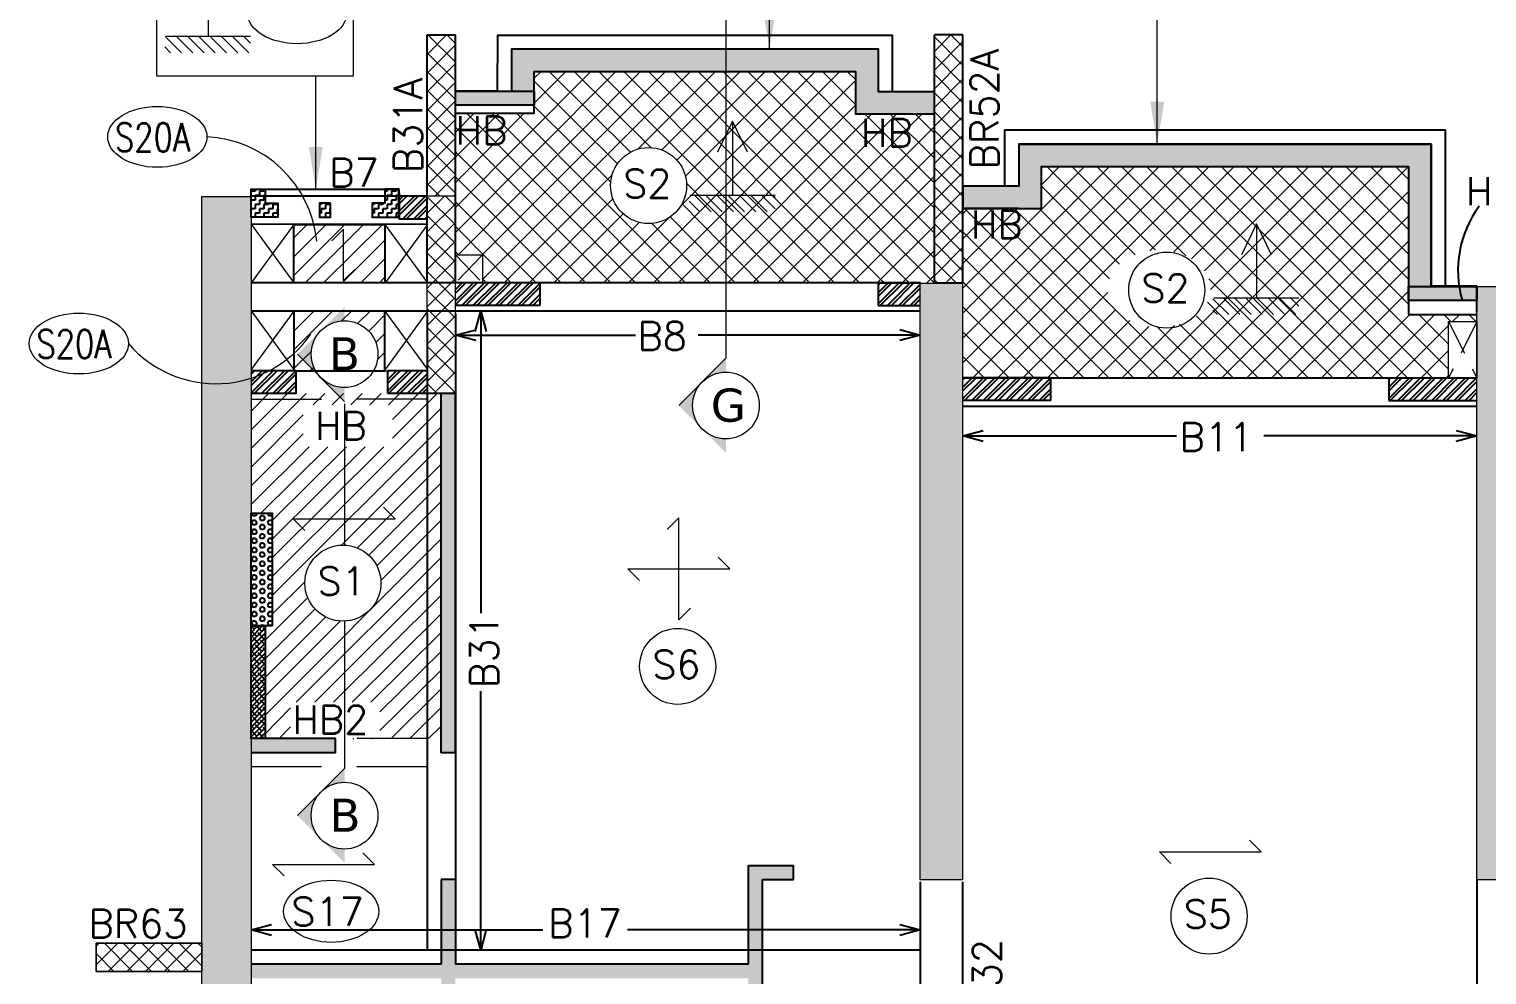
# Model space of a CAD drawing. Header units: millimetres. Extents: x 1181448 to 1317632, y -5734806 to -5633961.
# Drawn here: x 1183607 to 1193953, y -5649577 to -5642866 of the extents above; entities that cross this region are included whole.
import ezdxf

# ---------------------------------------------------------------- set-up
doc = ezdxf.new("R2010")
doc.units = ezdxf.units.MM
doc.header["$LTSCALE"] = 1000
doc.header["$MEASUREMENT"] = 0
for name, pattern in [('1', [0]), ('AUDIT_D_120904163729-0', [0]), ('HIDDEN', [0.375, 0.25, -0.125]), ('T 10_TYPICAL ELEVATION$0$AUDIT_D_120904163729-0', [0])]:
    doc.linetypes.add(name, pattern=pattern)
doc.layers.get('0').update_dxf_attribs({"linetype": 'AUDIT_D_120904163729-0'})
for name, color, linetype in [('100 MM THK. NON-STRUCTURAL WALL', 134, 'Continuous'), ('100 MM THK. NON-STRUCTURAL WALL FOR LEDGE WALL BELOW WASHBASIN COUNTER', 47, 'Continuous'), ('150 MM THK. BLOCK WORK.', 223, 'Continuous'), ('A_dim', 1, 'Continuous'), ('S-BEAM', 20, 'Continuous'), ('S-BEAM NO', 7, 'Continuous'), ('SCPL-BEAMS NO.', 7, 'Continuous'), ('secLINE', 7, 'Continuous'), ('T 10_TYPICAL ELEVATION$0$A-WALL-FEATURES', 6, 'T 10_TYPICAL ELEVATION$0$AUDIT_D_120904163729-0')]:
    doc.layers.add(name, color=color, linetype=linetype)
for name, color, linetype, lineweight in [('160 THK. STRUCT WALL', 7, 'Continuous', 15), ('200 THK. NON-STRUCT WALL -1', 6, 'Continuous', 15), ('S-C-SHADE', 40, 'Continuous', 9), ('S-CUTOUT', 8, 'Continuous', 15), ('S-HATCH', 8, 'Continuous', 9), ('SCPL BEAM', 20, 'Continuous', 13), ('SCPL_DIM', 9, 'Continuous', 5), ('SCPL_SLAB MARK', 72, 'Continuous', 20)]:
    doc.layers.add(name, color=color, linetype=linetype, lineweight=lineweight)
for name, color, linetype, true_color in [('160MM THK.NON-STRUCTURAL WALLS', 7, 'Continuous', 0xea7b62), ('WALL - 0.16 thk STRUCTURAL', 7, '1', 0x24ffc8), ('WALL - 0.20 thk STRUCTURAL', 7, 'Continuous', 0xa60727)]:
    doc.layers.add(name, color=color, linetype=linetype, true_color=true_color)
doc.styles.add('ROMANS', font='romans.shx', dxfattribs={"width": 0.85})
doc.styles.add('SCPL', font='romans.shx')
doc.styles.add('VIN1', font='verdana.ttf', dxfattribs={"height": 0.3})
doc.dimstyles.new('SCPL', dxfattribs={"dimscale": 0, "dimtxt": 300, "dimasz": 300, "dimexe": 100, "dimexo": 200, "dimgap": 150, "dimtad": 0, "dimdec": 0, "dimzin": 1, "dimdsep": 46, "dimtxsty": 'SCPL', "dimcen": 150, "dimclrd": 1, "dimclre": 2, "dimclrt": 5, "dimadec": 3, "dimazin": 0, "dimtfac": 1, "dimtdec": 0, "dimtofl": 0, "dimtmove": 2, "dimatfit": 3, "dimfxl": 0, "dimtolj": 1, "dimtzin": 0, "dimlwd": 15, "dimlwe": 13, "dimarcsym": 0})
doc.dimstyles.new('SCPL-DIM-150', dxfattribs={"dimscale": 100, "dimtxt": 2.25, "dimasz": 1.45, "dimexe": 1, "dimexo": 1, "dimgap": 1, "dimtad": 1, "dimdec": 0, "dimzin": 0, "dimdsep": 46, "dimtxsty": 'ROMANS', "dimblk": 'OPEN30', "dimcen": 0.09, "dimclrd": 256, "dimclre": 256, "dimclrt": 7, "dimadec": 0, "dimazin": 0, "dimtfac": 1, "dimtdec": 0, "dimtofl": 0, "dimtmove": 0, "dimatfit": 3, "dimldrblk": 'OPEN30', "dimfxl": 1, "dimtolj": 1, "dimtzin": 0, "dimarcsym": 0})
pattern_1 = [(45, (-1211317.99, 5714470.17), (-39.77475644, 39.77475644), []), (45, (-1211291.473, 5714470.17), (-39.77475644, 39.77475644), [])]
pattern_2 = [(45, (206682313.31, 159334334.52), (-66.291260736, 66.291260736), [])]

# ---------------------------------------------------------------- blocks, each defined once
blk = doc.blocks.new('A$C5F94338C')
at = {"layer": 'WALL - 0.16 thk STRUCTURAL'}
h = blk.add_hatch(color=256, dxfattribs=at)
h.dxf.hatch_style = 1
h.paths.add_polyline_path([(5100, 17095), (5400, 17095), (5400, 12860), (5100, 12860)])
at = {"layer": 'WALL - 0.16 thk STRUCTURAL', "true_color": 0x1f57ff}
h = blk.add_hatch(color=160, dxfattribs=at)
h.dxf.hatch_style = 1
h.paths.add_polyline_path([(9050, 17070), (9300, 17070), (9300, 12860), (9050, 12860)])
at = {"layer": 'WALL - 0.20 thk STRUCTURAL'}
h = blk.add_hatch(color=256, dxfattribs=at)
h.dxf.hatch_style = 1
h.paths.add_polyline_path([(0, 17710), (350, 17710), (350, 8210), (0, 8210)])
at = {"layer": '160 THK. STRUCT WALL'}
for points in [[(0, 17710), (350, 17710), (350, 8210), (0, 8210)], [(5100, 17095), (5400, 17095), (5400, 12860), (5100, 12860)], [(9050, 17070), (9300, 17070), (9300, 12860), (9050, 12860)]]:
    blk.add_lwpolyline(points, close=True, dxfattribs=at)
blk = doc.blocks.new('A$C42226032')
at = {"layer": 'SCPL_SLAB MARK'}
h = blk.add_hatch(dxfattribs=at)
h.set_pattern_fill('ANSI31', color=256, scale=0.2, angle=90)
h.set_pattern_definition([(135, (-48.789575, -510.390865), (-0.0176776695, -0.0176776695), [])])
h.paths.add_polyline_path([(-0.1372, -0.2348), (-0.1372, -0.2863), (0.1337, -0.2863), (0.1337, -0.2348)])
for p, q in [((0, 0), (0, -0.2348)), ((0, 0), (-0.0473, -0.0981)), ((0.0473, -0.0981), (0, 0)), ((0.1337, -0.2348), (-0.1337, -0.2348))]:
    blk.add_line(p, q, dxfattribs=at)
blk = doc.blocks.new('HS')
at = {"linetype": 'Continuous'}
for p, q in [((-9.28, 0), (9.28, 0)), ((-9.28, 0), (-7.16, -2.12)), ((9.28, 0), (7.16, 2.12))]:
    blk.add_line(p, q, dxfattribs=at)
blk = doc.blocks.new('One WAy')
at = {"xscale": -38.94666666665216, "yscale": 38.94666666665216, "zscale": 38.94666666665216, "rotation": 270}
blk.add_blockref('HS', (0, 0), dxfattribs=at)
blk = doc.blocks.new('_Open30')
at = {"color": 0, "linetype": 'ByBlock', "lineweight": -2}
for p, q in [((-1, 0.268), (0, 0)), ((0, 0), (-1, -0.268)), ((0, 0), (-1, 0))]:
    blk.add_line(p, q, dxfattribs=at)
blk = doc.blocks.new('A$C9d47b38f')
at = {"layer": '100 MM THK. NON-STRUCTURAL WALL', "linetype": 'ByBlock'}
h = blk.add_hatch(dxfattribs=at)
h.set_pattern_fill('ZIGZAG', color=5, scale=250)
h.set_pattern_definition([(9e-15, (-1211317.337, 5713184.575), (31.25, 31.25), [31.25, -31.25]), (90, (-1211286.087, 5713184.575), (-31.25, 31.25), [31.25, -31.25])])
h.paths.add_polyline_path([(-26134.6, -1564.9), (-24784.6, -1564.9), (-24784.6, -965), (-24684.6, -965), (-24684.6, -1564.9), (-22604.6, -1564.9), (-22604.6, -865), (-22284.9, -865), (-22284.9, -965), (-22504.6, -965), (-22504.6, -2264.9), (-22284.9, -2264.9), (-22284.9, -2364.9), (-22604.6, -2364.9), (-22604.6, -1664.9), (-24684.6, -1664.9), (-24684.6, -2479.9), (-24784.6, -2479.9), (-24784.6, -1664.9), (-26134.6, -1664.9)])
h.paths.add_polyline_path([(-26134.6, -64.9), (-25534.6, -64.9), (-25534.6, 35.1), (-26134.6, 35.1)])
h.paths.add_polyline_path([(-24784.6, 2485.1), (-24684.6, 2485.1), (-24684.6, -64.9), (-24784.6, -64.9)])
h.paths.add_polyline_path([(-24784.6, -4214.9), (-24684.6, -4214.9), (-24684.6, -3229.9), (-24784.6, -3229.9)])
h.paths.add_polyline_path([(-16415.2, -2190.5), (-17235.1, -2190.5), (-17235.1, -2290.5), (-16415.2, -2290.5)])
h.paths.add_polyline_path([(-15535.2, -2190.5), (-14635.1, -2190.5), (-14635.1, -2290.5), (-15535.2, -2290.5)])
h.paths.add_polyline_path([(-17184.8, -965.3), (-14785, -965.3), (-14785, -865.3), (-17184.8, -865.3)])
h.paths.add_polyline_path([(-13885, 1384.4), (-13785, 1384.4), (-13785, -965.3), (-13885, -965.3)])
h.paths.add_polyline_path([(-13035, -965.3), (-12358.6, -965.3), (-12358.6, -865.3), (-13035, -865.3)])
h.paths.add_polyline_path([(-14445.4, -7024), (-15235.1, -7025.1), (-15235, -6925.1), (-15235.1, -6925.1), (-15135.1, -6925.1), (-14445.4, -6924)])
h.paths.add_polyline_path([(-17920.1, 3244.7), (-17435.1, 3245), (-17435.1, 3144.5), (-17920, 3144.5)])
h.paths.add_polyline_path([(-24684.6, 4629.9), (-24125, 4629.8), (-24125, 4529.9), (-24684.6, 4529.9)])
h.paths.add_polyline_path([(-17135.1, -2539.4), (-17235.1, -2539.4), (-17235.1, -2289.4), (-17135.1, -2289.4)])
h = blk.add_hatch(dxfattribs=at)
h.set_pattern_fill('ZIGZAG', color=5, scale=250, angle=180)
h.set_pattern_definition([(180, (1107742.236, -5718984.65), (-31.25, -31.25), [31.25, -31.25]), (270, (1107710.986, -5718984.65), (31.25, -31.25), [31.25, -31.25])])
h.paths.add_polyline_path([(-25570, 3835.9), (-25650.2, 3835.9), (-25650.2, 3735.9), (-25570, 3735.9)])
edge = h.paths.add_edge_path()
edge.add_line((-26134.9, 3885.9), (-26134.9, 3935.9))
edge.add_line((-26134.9, 3935.9), (-26034.9, 3935.9))
edge.add_line((-26034.9, 3935.9), (-26034.9, 3885.9))
edge.add_line((-26034.9, 3885.9), (-26034.9, 3835.9))
edge.add_line((-26034.9, 3835.9), (-25945.1, 3835.9))
edge.add_line((-25945.1, 3835.9), (-25945.1, 3735.9))
edge.add_line((-25945.1, 3735.9), (-26134.9, 3735.9))
edge.add_line((-26134.9, 3735.9), (-26134.9, 3885.9))
edge.add_line((-25085.1, 3885.9), (-25085.1, 3935.9))
edge.add_line((-25085.1, 3935.9), (-25185.1, 3935.9))
edge.add_line((-25185.1, 3935.9), (-25185.1, 3885.9))
edge.add_line((-25185.1, 3885.9), (-25185.1, 3835.9))
edge.add_line((-25185.1, 3835.9), (-25275.1, 3835.9))
edge.add_line((-25275.1, 3835.9), (-25275.1, 3735.9))
edge.add_line((-25275.1, 3735.9), (-25085.1, 3735.9))
edge.add_line((-25085.1, 3735.9), (-25085.1, 3885.9))
at = {"layer": '100 MM THK. NON-STRUCTURAL WALL FOR LEDGE WALL BELOW WASHBASIN COUNTER'}
h = blk.add_hatch(dxfattribs=at)
h.set_pattern_fill('ANSI38', color=5, scale=200)
h.set_pattern_definition([(45, (-27235.268, -16184.57), (-17.67767, 17.67767), []), (135, (-27235.268, -16184.57), (-53.03301, 17.67767), [62.5, -37.5])])
h.paths.add_polyline_path([(-26034.6, 836.1), (-26134.6, 836.1), (-26134.6, 36.1), (-26034.6, 36.1)])
at = {"layer": '150 MM THK. BLOCK WORK.'}
h = blk.add_hatch(dxfattribs=at)
h.set_pattern_fill('HEX', color=5, scale=150, angle=180)
h.set_pattern_definition([(180, (-1211317.337, 5713184.575), (-4e-15, -32.47595264), [18.75, -37.5]), (300, (-1211317.337, 5713184.575), (28.125, 16.23797632), [18.75, -37.5]), (240, (-1211336.087, 5713184.575), (28.125, -16.23797632), [18.75, -37.5])])
h.paths.add_polyline_path([(-25984.6, 836.1), (-26134.6, 836.1), (-26134.6, 1636.1), (-25984.6, 1636.1)])
at = {"layer": '160MM THK.NON-STRUCTURAL WALLS', "linetype": 'ByBlock'}
h = blk.add_hatch(dxfattribs=at)
h.set_pattern_fill('ANSI32', color=5, scale=150)
h.set_pattern_definition(pattern_1)
h.paths.add_polyline_path([(-25084.6, 3724.7), (-24884.5, 3724.7), (-24884.5, 3884.7), (-25084.6, 3884.7)])
h = blk.add_hatch(dxfattribs=at)
h.set_pattern_fill('ANSI32', color=5, scale=150)
h.set_pattern_definition(pattern_1)
h.paths.add_polyline_path([(-24684.6, 3109.7), (-24084.6, 3109.7), (-24084.6, 3269.7), (-24684.6, 3269.7)])
h = blk.add_hatch(dxfattribs=at)
h.set_pattern_fill('ANSI32', color=5, scale=150)
h.set_pattern_definition(pattern_1)
h.paths.add_polyline_path([(-21684.6, 3109.6), (-21384.6, 3109.8), (-21384.6, 3269.9), (-21684.6, 3269.7)])
h = blk.add_hatch(dxfattribs=at)
h.set_pattern_fill('ANSI32', color=5, scale=150)
h.set_pattern_definition(pattern_1)
h.paths.add_polyline_path([(-26134.6, 2484.9), (-25814.6, 2484.9), (-25814.6, 2644.9), (-26134.6, 2644.9)])
h = blk.add_hatch(dxfattribs=at)
h.set_pattern_fill('ANSI32', color=5, scale=150)
h.set_pattern_definition(pattern_1)
h.paths.add_polyline_path([(-25164.6, 2484.9), (-24884.5, 2484.9), (-24884.5, 2644.9), (-25164.6, 2644.9)])
h = blk.add_hatch(dxfattribs=at)
h.set_pattern_fill('ANSI32', color=5, scale=150)
h.set_pattern_definition(pattern_1)
h.paths.add_polyline_path([(-21084.6, 2594.8), (-20459.9, 2594.8), (-20459.9, 2434.8), (-21084.6, 2434.8)])
h = blk.add_hatch(dxfattribs=at)
h.set_pattern_fill('ANSI32', color=5, scale=150)
h.set_pattern_definition(pattern_1)
h.paths.add_polyline_path([(-18059.9, 2594.8), (-17434.8, 2594.6), (-17434.8, 2434.7), (-18059.9, 2434.8)])
at = {"layer": '200 THK. NON-STRUCT WALL -1', "linetype": 'ByBlock'}
h = blk.add_hatch(dxfattribs=at)
h.set_pattern_fill('ANSI37', color=5, scale=750)
h.set_pattern_definition([(45, (-1211317.44, 5713184.36), (-66.2912607, 66.2912607), []), (135, (-1211317.44, 5713184.36), (-66.2912607, -66.2912607), [])])
h.paths.add_polyline_path([(-24685.1, 3885.9), (-24885.1, 3885.9), (-24885.1, 5030.4), (-24685.1, 5030.4)])
h.paths.add_polyline_path([(-21285.1, 5030.6), (-21084.7, 5030.6), (-21084.7, 3270.9), (-21285.1, 3270.9)])
h.paths.add_polyline_path([(-8525.1, 12778.8), (-8725.1, 12778.8), (-8725.1, 12094.3), (-8525.1, 12094.3)])
h.paths.add_polyline_path([(-1365.2, 12778.8), (-1565.2, 12778.8), (-1565.2, 12092.5), (-1365.2, 12092.5)])
h.paths.add_polyline_path([(11194.7, 5030.6), (10994.4, 5030.6), (10994.4, 3270.9), (11194.7, 3270.9)])
h.paths.add_polyline_path([(14594.8, 3885.9), (14794.8, 3885.9), (14794.7, 5030.4), (14594.7, 5030.4)])
h.paths.add_polyline_path([(-1465.1, -16184.6), (-1265.1, -16184.6), (-1265.1, -15499.7), (-1465.1, -15499.7)])
h.paths.add_polyline_path([(-8625.3, -16184.6), (-8825.3, -16184.6), (-8825.3, -15499.7), (-8625.3, -15499.7)])
h = blk.add_hatch(dxfattribs=at)
h.set_pattern_fill('ANSI37', color=5, scale=750)
h.set_pattern_definition([(45, (-27235.27, -16184.57), (-66.29126, 66.29126), []), (135, (-27235.27, -16184.57), (-66.29126, -66.29126), [])])
h.paths.add_polyline_path([(-24884.5, 3885.9), (-24684.6, 3885.9), (-24684.6, 2486.1), (-24884.5, 2486.1)])
h = blk.add_hatch(dxfattribs=at)
h.set_pattern_fill('ANSI37', color=5, scale=750, angle=90)
h.set_pattern_definition([(135, (-5712290.24, -1149614.77), (-66.2912607, -66.2912607), []), (225, (-5712290.24, -1149614.77), (66.2912607, -66.2912607), [])])
h.paths.add_polyline_path([(-27235.3, -1615.3), (-27235.3, -1415.3), (-26485.3, -1415.3), (-26485.3, -1615.3)])
at = {"layer": 'S-C-SHADE'}
h = blk.add_hatch(color=5, dxfattribs=at)
h.dxf.hatch_style = 1
h.paths.add_polyline_path([(-21685, 4931.9), (-24285, 4931.9), (-24285, 4631.6), (-24285, 4631.6), (-24261.7, 4630.9), (-24285, 4630.9), (-24125, 4630.9), (-24125, 4771.9), (-21845, 4771.9), (-21845, 4470.5), (-21284.7, 4470.4), (-21284.8, 4629.2), (-21685.1, 4629.2)])
h = blk.add_hatch(color=5, dxfattribs=at)
h.dxf.hatch_style = 1
h.paths.add_polyline_path([(-17760.1, 4255.8), (-20684.9, 4255.9), (-20684.7, 3957.7), (-21084.2, 3957.7), (-21084.2, 3797.7), (-20524.8, 3797.7), (-20524.8, 4095.9), (-17920.1, 4095.9), (-17920, 3246.1), (-17760, 3246.1)])
at = {"layer": 'S-HATCH'}
h = blk.add_hatch(dxfattribs=at)
h.set_pattern_fill('ANSI37', color=5, scale=1000)
h.set_pattern_definition([(45, (206682313.3, 159334334.52), (-88.38834765, 88.38834765), []), (135, (206682313.3, 159334334.52), (-88.38834765, -88.38834765), [])])
h.paths.add_polyline_path([(-21845, 4771.9), (-24125, 4771.9), (-24125, 4471.6), (-24684.7, 4471.6), (-24684.7, 3470.9), (-24492.6, 3470.9), (-24492.6, 3271.3), (-21284.6, 3271.3), (-21284.6, 4470.4), (-21845, 4470.5)])
h.paths.add_polyline_path([(-23043.5, 3961.2, -1), (-23583.3, 3961.2, -1)], flags=16)
h.paths.add_polyline_path([(-23515.8, 3824.7), (-23092, 3824.7), (-23092, 4124.7), (-23515.8, 4124.7)], flags=8)
h.paths.add_polyline_path([(-24696.5, 4203.2), (-24253.7, 4203.2), (-24253.7, 4503.2), (-24696.5, 4503.2)], flags=9)
h = blk.add_hatch(dxfattribs=at)
h.set_pattern_fill('ANSI37', color=5, scale=1000)
h.set_pattern_definition([(45, (-210079.6, -1060774), (-88.388348, 88.388348), []), (135, (-210079.6, -1060774), (-88.388348, -88.388348), [])])
h.paths.add_polyline_path([(-20000.7, 3371.7), (-19995.7, 3377.8), (-19986.4, 3388.1), (-19976.5, 3398), (-19965.9, 3407.5), (-19954.9, 3416.7), (-19943.3, 3425.5), (-19931.1, 3433.9), (-19918.5, 3441.9), (-19905.4, 3449.4), (-19891.9, 3456.5), (-19877.9, 3463.2), (-19863.6, 3469.3), (-19848.9, 3475), (-19846.7, 3475.7), (-20000.7, 3475.7)], flags=0)
h.paths.add_polyline_path([(-19374.2, 3367.3), (-19367.9, 3358.9), (-19367.9, 3475.7), (-19531.9, 3475.7), (-19529.7, 3475), (-19515, 3469.3), (-19500.6, 3463.2), (-19486.7, 3456.5), (-19473.1, 3449.4), (-19460, 3441.9), (-19447.4, 3433.9), (-19435.3, 3425.5), (-19423.7, 3416.7), (-19412.6, 3407.5), (-19402.1, 3398), (-19392.2, 3388.1), (-19382.9, 3377.8)], flags=0)
h.paths.add_polyline_path([(-19893.7, 3001.6), (-19898.7, 3004.1), (-19912, 3011.4), (-19924.9, 3019.2), (-19937.3, 3027.4), (-19949.1, 3036), (-19960.5, 3045), (-19971.3, 3054.3), (-19981.5, 3064.1), (-19991.1, 3074.1), (-20000.1, 3084.5), (-20000.7, 3085.3), (-20000.7, 3001.6)], flags=0)
h.paths.add_polyline_path([(-19479.9, 3004.1), (-19484.9, 3001.6), (-19367.9, 3001.6), (-19367.9, 3098.2), (-19370.1, 3095.2), (-19378.4, 3084.5), (-19387.4, 3074.1), (-19397.1, 3064.1), (-19407.3, 3054.3), (-19418.1, 3045), (-19429.4, 3036), (-19441.3, 3027.4), (-19453.7, 3019.2), (-19466.5, 3011.4)], flags=0)
h.paths.add_polyline_path([(-19723.1, 2955.9), (-19726.5, 2956.1), (-19725.1, 2956)], flags=0)
h.paths.add_polyline_path([(-19654.3, 3501.2), (-19651.9, 3501), (-19653.5, 3501.2)], flags=0)
h.paths.add_polyline_path([(-19619.5, 3497.4), (-19616, 3496.9), (-19618, 3497.2)], flags=0)
h.paths.add_polyline_path([(-19726.6, 3501), (-19724.3, 3501.2), (-19725.1, 3501.2)], flags=0)
h.paths.add_polyline_path([(-19585.1, 3491), (-19581.4, 3490.2), (-19583.2, 3490.7)], flags=0)
h.paths.add_polyline_path([(-19762.5, 3496.9), (-19759.1, 3497.4), (-19760.6, 3497.2)], flags=0)
h.paths.add_polyline_path([(-19551.3, 3482.1), (-19548.2, 3481.2), (-19549.4, 3481.6)], flags=0)
h.paths.add_polyline_path([(-19797.1, 3490.2), (-19793.5, 3491), (-19795.4, 3490.7)], flags=0)
h.paths.add_polyline_path([(-19518.2, 3470.6), (-19516.4, 3469.9), (-19517, 3470.1)], flags=0)
h.paths.add_polyline_path([(-19830.4, 3481.2), (-19827.3, 3482.1), (-19829.1, 3481.6)], flags=0)
h.paths.add_polyline_path([(-19486.4, 3456.4), (-19485.9, 3456.1), (-19486.2, 3456.3)], flags=0)
h.paths.add_polyline_path([(-19862.1, 3469.9), (-19860.3, 3470.6), (-19861.5, 3470.1)], flags=0)
h.paths.add_polyline_path([(-19458.2, 3440.7), (-19456.2, 3439.5), (-19457.4, 3440.3)], flags=0)
h.paths.add_polyline_path([(-19892.6, 3456.1), (-19892.2, 3456.4), (-19892.3, 3456.3)], flags=0)
h.paths.add_polyline_path([(-19432.1, 3423.1), (-19429.5, 3421.1), (-19430.9, 3422.3)], flags=0)
h.paths.add_polyline_path([(-19922.4, 3439.5), (-19920.3, 3440.7), (-19921.1, 3440.3)], flags=0)
h.paths.add_polyline_path([(-19408.1, 3403.4), (-19405.7, 3401.2), (-19406.8, 3402.3)], flags=0)
h.paths.add_polyline_path([(-19949, 3421.1), (-19946.5, 3423.1), (-19947.7, 3422.3)], flags=0)
h.paths.add_polyline_path([(-19386.6, 3381.9), (-19384.8, 3379.9), (-19385.4, 3380.7)], flags=0)
h.paths.add_polyline_path([(-19972.8, 3401.2), (-19970.4, 3403.4), (-19971.8, 3402.3)], flags=0)
h.paths.add_polyline_path([(-19367.6, 3358.4), (-19366.7, 3357.3), (-19367, 3357.7)], flags=0)
h.paths.add_polyline_path([(-19993.8, 3379.9), (-19992, 3381.9), (-19993.1, 3380.7)], flags=0)
h.paths.add_polyline_path([(-19351.8, 3333.6), (-19351.4, 3332.9), (-19351.6, 3333.4)], flags=0)
h.paths.add_polyline_path([(-20011.8, 3357.3), (-20011, 3358.4), (-20011.6, 3357.7)], flags=0)
h.paths.add_polyline_path([(-19339.9, 3308.9), (-19339.1, 3306.8), (-19339.6, 3308.1)], flags=0)
h.paths.add_polyline_path([(-20027.1, 3332.9), (-20026.8, 3333.6), (-20026.9, 3333.4)], flags=0)
h.paths.add_polyline_path([(-19331.3, 3283.2), (-19330.6, 3280.5), (-19330.9, 3282)], flags=0)
h.paths.add_polyline_path([(-20039.4, 3306.8), (-20038.6, 3308.9), (-20039, 3308.1)], flags=0)
h.paths.add_polyline_path([(-19325.9, 3256.9), (-19325.5, 3254.1), (-19325.6, 3255.4)], flags=0)
h.paths.add_polyline_path([(-20048, 3280.5), (-20047.3, 3283.2), (-20047.7, 3282)], flags=0)
h.paths.add_polyline_path([(-19323.9, 3230), (-19323.9, 3227.7), (-19323.8, 3228.6)], flags=16)
h.paths.add_polyline_path([(-20053, 3254.1), (-20052.7, 3256.9), (-20053, 3255.4)], flags=0)
h.paths.add_polyline_path([(-19325.5, 3202.4), (-19325.6, 3201.4), (-19325.6, 3201.7)], flags=0)
h.paths.add_polyline_path([(-20054.7, 3227.7), (-20054.6, 3230), (-20054.7, 3228.6)], flags=16)
h.paths.add_polyline_path([(-19330.8, 3175.5), (-19331.1, 3174.4), (-19330.9, 3175.1)], flags=0)
h.paths.add_polyline_path([(-20052.9, 3201.4), (-20053, 3202.4), (-20053, 3201.7)], flags=0)
h.paths.add_polyline_path([(-19339.3, 3149.9), (-19340.2, 3147.7), (-19339.6, 3149.1)], flags=0)
h.paths.add_polyline_path([(-20047.4, 3174.4), (-20047.8, 3175.5), (-20047.7, 3175.1)], flags=0)
h.paths.add_polyline_path([(-19351.1, 3125), (-19352.5, 3122.4), (-19351.6, 3123.7)], flags=0)
h.paths.add_polyline_path([(-20038.3, 3147.7), (-20039.3, 3149.9), (-20039, 3149.1)], flags=0)
h.paths.add_polyline_path([(-19366.1, 3100.8), (-19367.8, 3098.4), (-19367, 3099.4)], flags=0)
h.paths.add_polyline_path([(-20026, 3122.4), (-20027.5, 3125), (-20026.9, 3123.7)], flags=0)
h.paths.add_polyline_path([(-19384.5, 3077.5), (-19386, 3075.8), (-19385.4, 3076.4)], flags=0)
h.paths.add_polyline_path([(-20010.7, 3098.4), (-20012.4, 3100.8), (-20011.6, 3099.4)], flags=0)
h.paths.add_polyline_path([(-19406.4, 3055.1), (-19406.9, 3054.7), (-19406.8, 3054.8)], flags=0)
h.paths.add_polyline_path([(-19992.5, 3075.8), (-19994, 3077.5), (-19993.1, 3076.4)], flags=0)
h.paths.add_polyline_path([(-19430.4, 3035.2), (-19431.8, 3034.2), (-19430.9, 3034.9)], flags=0)
h.paths.add_polyline_path([(-19971.6, 3054.7), (-19972.1, 3055.1), (-19971.8, 3054.8)], flags=0)
h.paths.add_polyline_path([(-19456.4, 3017.5), (-19459, 3016), (-19457.4, 3016.8)], flags=0)
h.paths.add_polyline_path([(-19946.7, 3034.2), (-19948.1, 3035.2), (-19947.7, 3034.9)], flags=0)
h.paths.add_polyline_path([(-19484.8, 3001.6), (-19487.9, 3000.1), (-19486.2, 3000.8)], flags=0)
h.paths.add_polyline_path([(-19919.5, 3016), (-19922.1, 3017.5), (-19921.1, 3016.8)], flags=0)
h.paths.add_polyline_path([(-19515.3, 2987.8), (-19518.4, 2986.5), (-19517, 2987)], flags=0)
h.paths.add_polyline_path([(-19890.6, 3000.1), (-19893.8, 3001.6), (-19892.3, 3000.8)], flags=0)
h.paths.add_polyline_path([(-19548, 2976), (-19550.3, 2975.3), (-19549.4, 2975.5)], flags=0)
h.paths.add_polyline_path([(-19860.1, 2986.5), (-19863.3, 2987.8), (-19861.5, 2987)], flags=0)
h.paths.add_polyline_path([(-19583, 2966.5), (-19583.3, 2966.4), (-19583.2, 2966.4)], flags=0)
h.paths.add_polyline_path([(-19828.3, 2975.3), (-19830.6, 2976), (-19829.1, 2975.5)], flags=0)
h.paths.add_polyline_path([(-19617.2, 2960.1), (-19619.4, 2959.8), (-19618, 2959.9)], flags=0)
h.paths.add_polyline_path([(-19795.3, 2966.4), (-19795.6, 2966.5), (-19795.4, 2966.4)], flags=0)
h.paths.add_polyline_path([(-19652, 2956.1), (-19655.4, 2955.9), (-19653.5, 2956)], flags=0)
h.paths.add_polyline_path([(-19759.1, 2959.8), (-19761.3, 2960.1), (-19760.6, 2959.9)], flags=0)
h.paths.add_polyline_path([(-19687.4, 2954.7), (-19691.2, 2954.7), (-19689.3, 2954.7)], flags=16)
h.paths.add_polyline_path([(-19705.8, 3502.2), (-19689.3, 3502.5), (-19672.8, 3502.2), (-19656.3, 3501.4), (-19639.9, 3500), (-19623.6, 3498), (-19607.4, 3495.5), (-19591.4, 3492.5), (-19575.6, 3488.9), (-19560, 3484.8), (-19544.7, 3480.1), (-19529.7, 3475), (-19515, 3469.3), (-19500.6, 3463.2), (-19486.7, 3456.5), (-19473.1, 3449.4), (-19460, 3441.9), (-19447.4, 3433.9), (-19435.3, 3425.5), (-19423.7, 3416.7), (-19412.6, 3407.5), (-19402.1, 3398), (-19392.2, 3388.1), (-19382.9, 3377.8), (-19374.2, 3367.3), (-19366.1, 3356.5), (-19358.8, 3345.4), (-19352, 3334.1), (-19346, 3322.6), (-19340.7, 3310.9), (-19336.1, 3299), (-19332.2, 3286.9), (-19329.1, 3274.8), (-19326.6, 3262.5), (-19325, 3250.2), (-19324, 3237.9), (-19323.9, 3225.5), (-19324.4, 3213.1), (-19325.7, 3200.8), (-19327.8, 3188.5), (-19330.6, 3176.3), (-19334.1, 3164.2), (-19338.3, 3152.2), (-19343.3, 3140.4), (-19348.9, 3128.8), (-19355.3, 3117.3), (-19362.4, 3106.1), (-19370.1, 3095.2), (-19378.4, 3084.5), (-19387.4, 3074.1), (-19397.1, 3064.1), (-19407.3, 3054.3), (-19418.1, 3045), (-19429.4, 3036), (-19441.3, 3027.4), (-19453.7, 3019.2), (-19466.5, 3011.4), (-19479.9, 3004.1), (-19493.6, 2997.2), (-19507.7, 2990.8), (-19522.3, 2984.9), (-19537.1, 2979.5), (-19552.3, 2974.6), (-19567.7, 2970.2), (-19583.4, 2966.4), (-19599.4, 2963.1), (-19615.4, 2960.3), (-19631.7, 2958.1), (-19648.1, 2956.4), (-19664.5, 2955.3), (-19681, 2954.7), (-19697.5, 2954.7), (-19714, 2955.3), (-19730.5, 2956.4), (-19746.8, 2958.1), (-19763.1, 2960.3), (-19779.2, 2963.1), (-19795.1, 2966.4), (-19810.8, 2970.2), (-19826.3, 2974.6), (-19841.4, 2979.5), (-19856.3, 2984.9), (-19870.8, 2990.8), (-19884.9, 2997.2), (-19898.7, 3004.1), (-19912, 3011.4), (-19924.9, 3019.2), (-19937.3, 3027.4), (-19949.1, 3036), (-19960.5, 3045), (-19971.3, 3054.3), (-19981.5, 3064.1), (-19991.1, 3074.1), (-20000.1, 3084.5), (-20008.5, 3095.2), (-20016.2, 3106.1), (-20023.2, 3117.3), (-20029.6, 3128.8), (-20035.3, 3140.4), (-20040.2, 3152.2), (-20044.5, 3164.2), (-20048, 3176.3), (-20050.8, 3188.5), (-20052.8, 3200.8), (-20054.1, 3213.1), (-20054.7, 3225.5), (-20054.5, 3237.9), (-20053.6, 3250.2), (-20051.9, 3262.5), (-20049.5, 3274.8), (-20046.3, 3286.9), (-20042.4, 3299), (-20037.8, 3310.9), (-20032.5, 3322.6), (-20026.5, 3334.1), (-20019.8, 3345.4), (-20012.4, 3356.5), (-20004.4, 3367.3), (-19995.7, 3377.8), (-19986.4, 3388.1), (-19976.5, 3398), (-19965.9, 3407.5), (-19954.9, 3416.7), (-19943.3, 3425.5), (-19931.1, 3433.9), (-19918.5, 3441.9), (-19905.4, 3449.4), (-19891.9, 3456.5), (-19877.9, 3463.2), (-19863.6, 3469.3), (-19848.9, 3475), (-19833.9, 3480.1), (-19818.6, 3484.8), (-19803, 3488.9), (-19787.2, 3492.5), (-19771.2, 3495.5), (-19755, 3498), (-19738.7, 3500), (-19722.3, 3501.4)], flags=16)
h.paths.add_polyline_path([(-17634.8, 2996.1), (-17435.3, 2996.1), (-17435.3, 3046.4), (-17919.8, 3046.4), (-17920.1, 4095.9), (-20524.8, 4095.9), (-20524.8, 3797.7), (-21084.2, 3797.7), (-21084.2, 3271.1), (-21084.8, 3271.1), (-21084.8, 2596), (-17435.3, 2595.9), (-17435.3, 2596), (-17634.8, 2596)])
h = blk.add_hatch(dxfattribs=at)
h.set_pattern_fill('ANSI31', color=5, scale=750)
h.set_pattern_definition(pattern_2)
h.paths.add_polyline_path([(-25184.4, 3685.8), (-25832.1, 3685.8), (-25832.1, 3271.1), (-25184.4, 3271.1)])
h.paths.add_polyline_path([(-25184.4, 3071), (-25832, 3071), (-25832.1, 3070.9), (-25832.1, 2646.6), (-25676.6, 2646.6, -0.1310534), (-25708.1, 2764.6, -1), (-25234.3, 2764.6, -0.1310064), (-25265.7, 2646.6), (-25184.4, 2646.6)])
h = blk.add_hatch(dxfattribs=at)
h.set_pattern_fill('ANSI31', color=5, scale=750)
h.set_pattern_definition(pattern_2)
edge = h.paths.add_edge_path(flags=16)
edge.add_arc((-25483, 1139.9), 269.9, 0, 360)
h.paths.add_polyline_path([(-25685.4, 1003.3), (-25318.7, 1003.3), (-25318.7, 1303.3), (-25685.4, 1303.3)], flags=0)
h.paths.add_polyline_path([(-25854.7, 36.1), (-25221.4, 36.1), (-25221.4, 294.1), (-25854.7, 294.1)], flags=16)
h.paths.add_polyline_path([(-25764, 2106.3), (-25130.6, 2106.3), (-25130.6, 2406.3), (-25764, 2406.3)], flags=16)
h.paths.add_polyline_path([(-26134.6, 1636.1), (-25984.6, 1636.1), (-25984.6, 836.1), (-26134.6, 836.1)], flags=16)
h.paths.add_polyline_path([(-26034.6, 836.1), (-26034.6, 36.1), (-24784.4, 36.1), (-24784.6, 2486.2), (-26134.9, 2486), (-26135.1, 136.1), (-26134.6, 136.1), (-26134.6, 836.1)])
at = {"layer": 'secLINE', "lineweight": 0}
h = blk.add_hatch(color=5, dxfattribs=at)
h.paths.add_polyline_path([(-25471.2, 2429.6), (-25471.2, 2527.7, -0.1930786), (-25634.9, 2593.3)])
h.paths.add_polyline_path([(-25806.1, 2764.6), (-25642.4, 2600.9, -0.1930786), (-25708.1, 2764.6, -0.1930786), (-25642.4, 2928.3)])
h.paths.add_polyline_path([(-25471.2, 3099.5), (-25634.9, 2935.8, -0.1930786), (-25471.2, 3001.5)])
h = blk.add_hatch(color=5, dxfattribs=at)
h.paths.add_polyline_path([(-22928.3, 2571.6, -0.1930786), (-22764.6, 2637.3), (-22764.6, 2735.3)])
h.paths.add_polyline_path([(-22935.8, 2236.7, -0.1930786), (-23001.5, 2400.4, -0.1930786), (-22935.8, 2564.1), (-23099.5, 2400.4)])
h.paths.add_polyline_path([(-22764.6, 2163.5, -0.1930786), (-22928.3, 2229.2), (-22764.6, 2065.5)])
h = blk.add_hatch(color=5, dxfattribs=at)
h.paths.add_polyline_path([(-25635.2, -339, -0.1930786), (-25471.5, -273.3), (-25471.5, -175.3)])
h.paths.add_polyline_path([(-25642.7, -673.9, -0.1930786), (-25708.4, -510.2, -0.1930786), (-25642.7, -346.5), (-25806.4, -510.2)])
h.paths.add_polyline_path([(-25471.5, -747.1, -0.1930786), (-25635.2, -681.5), (-25471.5, -845.2)])
at = {"layer": '100 MM THK. NON-STRUCTURAL WALL', "color": 5, "linetype": 'ByBlock'}
for p, q in [((-24784.6, -63.9, 0.2), (-24784.6, 2486.1, 0.2)), ((-24684.6, -63.9, 0.2), (-24684.6, 2486.1, 0.2)), ((-25534.6, 36.1, 0.2), (-26134.6, 36.1, 0.2)), ((-25534.6, -63.9, 0.2), (-25534.6, 36.1, 0.2)), ((-25534.6, -63.9, 0.2), (-26134.6, -63.9, 0.2)), ((-24684.6, -63.9, 0.2), (-24784.6, -63.9, 0.2)), ((-22604.6, -1563.9, 0.2), (-22604.6, -863.9, 0.2)), ((-22604.6, -863.9, 0.2), (-22284.9, -863.9, 0.2)), ((-22284.9, -963.9, 0.2), (-22284.9, -863.9, 0.2)), ((-24684.6, -963.9, 0.2), (-24784.6, -963.9, 0.2)), ((-24784.6, -963.9, 0.2), (-24784.6, -1563.9, 0.2)), ((-24684.6, -963.9, 0.2), (-24684.6, -1563.9, 0.2)), ((-22504.6, -2263.9, 0.2), (-22504.6, -963.9, 0.2)), ((-22504.6, -963.9, 0.2), (-22284.9, -963.9, 0.2)), ((-24784.6, -1563.9, 0.2), (-26134.6, -1563.9, 0.2)), ((-22604.6, -1563.9, 0.2), (-24684.6, -1563.9, 0.2))]:
    blk.add_line(p, q, dxfattribs=at)
at = {"layer": '100 MM THK. NON-STRUCTURAL WALL', "color": 5, "linetype": 'ByBlock', "elevation": 0.2}
for points in [[(-24684.6, 4630.9), (-24125, 4630.9), (-24125, 4530.9), (-24684.6, 4530.9)], [(-17920, 3246.1), (-17435.1, 3246.1), (-17435.1, 3146.1), (-17920, 3146.1)]]:
    blk.add_lwpolyline(points, close=True, dxfattribs=at)
at = {"layer": '100 MM THK. NON-STRUCTURAL WALL', "color": 5, "elevation": 0.3}
for points in [[(-26134.9, 3885.9), (-26134.9, 3885.9), (-26134.9, 3935.9), (-26034.9, 3935.9), (-26034.9, 3885.9), (-26034.9, 3835.9), (-25945.1, 3835.9), (-25945.1, 3735.9), (-26134.9, 3735.9), (-26134.9, 3885.9)], [(-25085.1, 3885.9), (-25085.1, 3885.9), (-25085.1, 3935.9), (-25185.1, 3935.9), (-25185.1, 3885.9), (-25185.1, 3835.9), (-25275.1, 3835.9), (-25275.1, 3735.9), (-25085.1, 3735.9), (-25085.1, 3885.9)]]:
    blk.add_lwpolyline(points, dxfattribs=at)
blk.add_lwpolyline([(-25570, 3835.9), (-25650.2, 3835.9), (-25650.2, 3735.9), (-25570, 3735.9)], close=True, dxfattribs=at)
at = {"layer": '100 MM THK. NON-STRUCTURAL WALL FOR LEDGE WALL BELOW WASHBASIN COUNTER', "color": 5, "elevation": 0.2}
blk.add_lwpolyline([(-26134.6, 836.1), (-26034.6, 836.1), (-26034.6, 36.1), (-26134.6, 36.1)], close=True, dxfattribs=at)
at = {"layer": '150 MM THK. BLOCK WORK.', "color": 5, "elevation": 0.2}
blk.add_lwpolyline([(-25984.6, 836.1), (-26134.6, 836.1), (-26134.6, 1636.1), (-25984.6, 1636.1)], close=True, dxfattribs=at)
at = {"layer": '160MM THK.NON-STRUCTURAL WALLS', "color": 5, "linetype": 'ByBlock'}
for p, q in [((-24084.6, 3270.4, 0.2), (-24084.6, 3110.9, 0.2)), ((-21684.6, 3271, 0.2), (-21384.6, 3271.1, 0.2)), ((-21684.6, 3271, 0.2), (-21684.6, 3111, 0.2)), ((-24084.6, 3110.9, 0.2), (-24684.6, 3110.9, 0.2)), ((-21684.6, 3111, 0.2), (-21384.6, 3111.1, 0.2)), ((-25814.6, 2646.1, 0.2), (-26134.8, 2646.1, -0.3)), ((-25814.6, 2486.1, 0.2), (-25814.6, 2646.1, 0.2)), ((-25164.6, 2486.1, 0.2), (-25164.6, 2646.1, 0.2)), ((-24884.4, 2646.1, 0.2), (-25164.6, 2646.1, 0.2)), ((-20459.9, 2596.1, 0.2), (-21084.6, 2596.1, 0.2)), ((-20459.9, 2596.1, 0.2), (-20459.9, 2436.1, 0.2)), ((-18059.9, 2596.1, 0.2), (-18059.9, 2436.1, 0.2)), ((-25814.6, 2486.1, 0.2), (-26134.6, 2486.1, 0.2)), ((-24684.6, 2486.1, 0.2), (-25164.6, 2486.1, 0.2)), ((-20459.9, 2436.1, 0.2), (-21084.6, 2436.1, 0.2)), ((-18059.9, 2436.1, 0.2), (-17434.8, 2436.1, 0.2))]:
    blk.add_line(p, q, dxfattribs=at)
for points, elevation in [([(-24884.5, 3885.9), (-25084.6, 3885.9), (-25084.6, 3725.9), (-24884.5, 3725.9), (-24884.5, 3726.1)], -0.4), ([(-24084.6, 3270.9), (-24684.6, 3270.9)], 0.2), ([(-18059.9, 2596.1), (-17434.8, 2596.1)], 0.2)]:
    blk.add_lwpolyline(points, dxfattribs=dict(at, elevation=elevation))
at = {"layer": '200 THK. NON-STRUCT WALL -1', "color": 5, "linetype": 'ByBlock'}
for p, q in [((-24684.6, 3885.9, 0.2), (-24884.6, 3885.9, 0.2)), ((-24884.5, 2486.1, 0.3), (-24884.5, 3885.9, -0.4)), ((-24684.6, 2486.1, 0.2), (-24684.6, 3885.9, 0.2))]:
    blk.add_line(p, q, dxfattribs=at)
at = {"layer": '200 THK. NON-STRUCT WALL -1', "color": 5, "linetype": 'ByBlock', "elevation": 0.2}
for points in [[(-24684.6, 3885.9), (-24884.6, 3885.9), (-24885, 5030.6), (-24685, 5030.6)], [(-21285, 5030.8), (-21084.6, 5030.8), (-21084.6, 3271.1), (-21285, 3271.1)], [(-27235.3, -1615.3), (-27235.3, -1415.3), (-26485.3, -1415.3), (-26485.3, -1615.3)]]:
    blk.add_lwpolyline(points, close=True, dxfattribs=at)
at = {"layer": '200 THK. NON-STRUCT WALL -1', "color": 5, "elevation": 0.3}
blk.add_lwpolyline([(-26485.3, -1415.3), (-27235.3, -1415.3), (-27235.3, -1615.3), (-26485.3, -1615.3)], close=True, dxfattribs=at)
at = {"layer": 'S-BEAM', "color": 5}
for p, q in [((-24884.7, 3271.1, -2.3), (-24884.7, 5030.8, -2)), ((-24884.2, 5030.8, -2), (-24684.7, 5030.8, -2)), ((-24684.7, 3271.1, -2.3), (-24684.7, 5030.8, -2)), ((-21284.6, 3271.3, -1.5), (-21284.6, 5029.7, -1)), ((-21084.2, 5030.8, -1.5), (-21284.2, 5030.8, -2)), ((-21084.2, 3271.3, -2.5), (-21084.2, 5029.7, -2)), ((-24388.3, 4631.6, -0.5), (-24684.6, 4631.6, 0.2)), ((-24388.3, 4631.6, -0.5), (-24285, 4631.6, 0.2)), ((-24285, 4630.9, 0.2), (-24285, 4631.6, 0.2)), ((-24125, 4471.6, 0.5), (-24688.3, 4471.6, -0.4)), ((-24884.7, 3886.1, -2.3), (-26134.8, 3886.2, -2.3)), ((-20684.6, 3797.7, 0.2), (-21084.2, 3797.7, -2.3)), ((-24884.7, 3685.8, -2.3), (-26134.8, 3686.2, -2.3)), ((-21384.8, 3271.1, -2.3), (-26134.8, 3271.1, -2.3)), ((-17920, 3246.1, 0.2), (-17920, 3046.4, 0.2)), ((-17435, 3062.7, -2.3), (-17435, 3246.4, -2.3)), ((-21384.8, 3071.1, -2.3), (-26134.8, 3071.1, -2.3)), ((-24885, 3054.4, 0.1), (-24884.3, -1463.9, 0.1)), ((-24685, 3054.5, 0.1), (-24684.3, -1463.9, 0.1)), ((-17920, 3046.4, -2.9), (-17435, 3046.4, -2.3)), ((-21084.8, 2596, -2.3), (-17435, 2596, -2.3)), ((-21084.8, 2396, -2.3), (-17435, 2396, -2.3)), ((-21385.1, -980.4, 0.1), (-21385, -2280.2, 0.1)), ((-21385.1, -982.7, 0.1), (-21385.1, -2282.6, 0.1)), ((-21085.1, -980.3, 0.1), (-21085, -2280.2, 0.1)), ((-21085, -986.9, 0.1), (-21085, -2286.9, 0.1)), ((-17435.2, -964.6, 0.1), (-17435.3, -3989.3, 0.1)), ((-21385.1, -1463.9, 0.2), (-26135, -1463.9, 0.2))]:
    blk.add_line(p, q, dxfattribs=at)
at = {"layer": 'S-BEAM', "color": 5, "linetype": 'HIDDEN', "ltscale": 500}
blk.add_line((-17435, 3246.4, -2.3), (-17760, 3246.4, -2.7), dxfattribs=at)
at = {"layer": 'S-BEAM', "color": 5}
for points, elevation in [([(-24285, 4630.9), (-24285, 4931.9), (-21685, 4931.9), (-21685, 4629.2), (-21285, 4629.2)], 0.2), ([(-24125, 4471.6), (-24125, 4771.9), (-21845, 4771.9), (-21845, 4470.5), (-21285, 4470.4)], 0.2), ([(-20684.8, 4255.9), (-20684.8, 4255.9), (-17760.1, 4255.8), (-17760, 3246.1)], 0.2), ([(-26134.8, 3886.2), (-26134.8, 3935.9), (-25085.1, 3935.9), (-25084.6, 3886.1)], -2.3)]:
    blk.add_lwpolyline(points, dxfattribs=dict(at, elevation=elevation))
for points, elevation in [([(-17760.1, 4255.8), (-20684.9, 4255.9), (-20684.7, 3957.7), (-21084.2, 3957.7), (-21084.2, 3797.7), (-20524.8, 3797.7), (-20524.8, 4095.9), (-17920.1, 4095.9), (-17920, 3246.1), (-17760, 3246.1)], -2.1), ([(-25832.1, 3685.8), (-25184.4, 3685.8), (-25184.4, 3271.1), (-25832.1, 3271.1)], -2.3), ([(-25184.4, 3071), (-25832.1, 3071), (-25832.1, 2646.6), (-25184.4, 2646.6)], -2.3)]:
    blk.add_lwpolyline(points, close=True, dxfattribs=dict(at, elevation=elevation))
at = {"layer": 'S-BEAM NO', "color": 5}
blk.add_arc((-16799.2, 3357.5, 0.2), 769.8, 143.60528, 195.85225, dxfattribs=at)
at = {"layer": 'S-CUTOUT', "color": 5, "linetype": 'HIDDEN', "ltscale": 500}
for p, q in [((-26134.8, 3686.2, -2.3), (-25832.1, 3271.1, -2.3)), ((-25832.1, 3685.8, -2.3), (-26134.7, 3270.8, -2.3)), ((-25184.4, 3685.9, -2.3), (-24881.7, 3270.9, -2.3)), ((-24881.7, 3685.5, -2.3), (-25184.3, 3270.5, -2.3)), ((-26134.8, 3071.3, -2.3), (-25832.1, 2656.3, -2.3)), ((-25832.1, 3071, -2.3), (-26134.7, 2655.9, -2.3)), ((-25184.4, 3071, -2.3), (-24881.7, 2656, -2.3)), ((-24881.7, 3070.7, -2.3), (-25184.3, 2655.7, -2.3))]:
    blk.add_line(p, q, dxfattribs=at)
at = {"layer": 'S-CUTOUT', "color": 5}
for points, elevation in [([(-24684.7, 3470.9), (-24492.6, 3470.9), (-24492.6, 3271.1), (-24684.7, 3271.1)], -2.3), ([(-17634.8, 2996.1), (-17435.3, 2996.1), (-17435.3, 2596), (-17634.8, 2596)], 0.2)]:
    blk.add_lwpolyline(points, close=True, dxfattribs=dict(at, elevation=elevation))
at = {"layer": 'S-HATCH', "color": 5, "linetype": 'HIDDEN'}
for p, q in [((-24492.6, 3470.9, 2.7), (-24684.7, 3271.1, -2.3)), ((-24684.7, 3470.9, 0.2), (-24494.6, 3272, 0.2)), ((-17435.3, 2996.1, 0.2), (-17634.8, 2596, 0.2)), ((-17634.8, 2996.1, 0.2), (-17435.3, 2596, 0.2))]:
    blk.add_line(p, q, dxfattribs=at)
at = {"layer": 'SCPL BEAM', "color": 5, "linetype": 'HIDDEN', "ltscale": 2}
for p, q in [((-26134.8, 2646.5, -2.3), (-24884.6, 2646.7, -2.3)), ((-26134.7, 2446.5, -2.3), (-24884.6, 2446.7, -2.3)), ((-24884.5, 36.1, 0.2), (-26135.1, 36.1, 0.2)), ((-24884.5, -163.9, 0.2), (-26135.1, -163.9, 0.2))]:
    blk.add_line(p, q, dxfattribs=at)
at = {"layer": 'SCPL_SLAB MARK', "color": 5, "elevation": 0.3}
blk.add_lwpolyline([(-26804.8, 5618.3), (-25411.1, 5618.3), (-25411.1, 4737.7), (-26804.8, 4737.7)], close=True, dxfattribs=at)
at = {"layer": 'SCPL_SLAB MARK', "color": 5, "linetype": 'Continuous', "elevation": -2.3}
blk.add_lwpolyline([(-25395.4, 3369.1), (-25478, 3286.5), (-25478, 3652.5), (-25560.6, 3569.9)], dxfattribs=at)
at = {"layer": 'SCPL_SLAB MARK', "color": 5}
for centre in [(-23313.4, 3961.2, -2.1), (-19635.8, 3219.4, -2.1), (-25483, 1139.9, 0.2), (-23107, 549.1, 0.2), (-19335.2, -1223.3, 0.2)]:
    blk.add_circle(centre, 269.9, dxfattribs=at)
for centre, start, end in [((-26486, 3487.2, -2.1), 5.5271, 87.32708), ((-26383.9, 3375.9, -2.1), 220.75159, 325.06374)]:
    blk.add_arc(centre, 820.6, start, end, dxfattribs=at)
for centre, major_axis, ratio in [((-25807.4, 5184.1, -2.1), (-352.4, 0), 0.6128916), ((-26800.2, 4307, -2.1), (-352.4, 0), 0.6128916), ((-27357.9, 2840.3, -2.1), (-352.4, 0), 0.6128916), ((-25566, -1189, -0.2), (-337.6, 0), 0.653464)]:
    blk.add_ellipse(centre, major_axis=major_axis, ratio=ratio, start_param=-1.5707963, end_param=4.712389, dxfattribs=at)
at = {"layer": 'secLINE', "color": 5, "lineweight": 0}
for p, q in [((-22764.6, 5223.6, 2.6), (-22764.6, 2735.3, 2.6)), ((-25806.1, 2764.6, -2.1), (-25471.2, 2429.6, -2.1)), ((-23099.5, 2400.4, 2.6), (-22764.6, 2735.3, 2.6)), ((-25471.5, 2412.9, 0.2), (-25471.5, 1407.8, 0.2)), ((-25471.5, 872, 0.2), (-25471.5, -175.3, 0.2)), ((-25806.5, -510.3, 0.2), (-25471.5, -175.3, 0.2))]:
    blk.add_line(p, q, dxfattribs=at)
for centre in [(-25471.2, 2764.6, -2.1), (-22764.6, 2400.4, 2.6), (-25471.5, -510.2, 0.2)]:
    blk.add_circle(centre, 236.9, dxfattribs=at)
at = {"layer": 'T 10_TYPICAL ELEVATION$0$A-WALL-FEATURES', "color": 5, "linetype": 'ByBlock'}
blk.add_line((-20784.5, 3957.7, 0.2), (-21084.2, 3957.7, -2.3), dxfattribs=at)
at = {"layer": 'T 10_TYPICAL ELEVATION$0$A-WALL-FEATURES', "color": 5, "linetype": 'ByBlock', "elevation": 0.2}
for points in [[(-24684.6, 4631.6), (-24385, 4631.6), (-24384.6, 5029.3), (-21584.6, 5029.3), (-21584.5, 4629.1), (-21285, 4629.2)], [(-20784.5, 3957.7), (-20784.7, 4356), (-17660.1, 4355.8), (-17660, 3246.7), (-17660, 3246.7)]]:
    blk.add_lwpolyline(points, dxfattribs=at)
at = {"layer": '160 THK. STRUCT WALL', "color": 5}
blk.add_blockref('A$C5F94338C', (-26485.3, -13825.3, 0.2), dxfattribs=at)
at = {"layer": 'SCPL_SLAB MARK', "color": 5, "xscale": 2251.770066891658, "yscale": 2251.770066891658, "zscale": 2251.770066891658, "rotation": 359.9987816768055}
for p in [(-26439.1, 5549, -2.1), (-22717, 4418.5, -2.1), (-18999.4, 3689.8, -2.1)]:
    blk.add_blockref('A$C42226032', p, dxfattribs=at)
at = {"layer": 'SCPL_SLAB MARK', "color": 5, "xscale": -1, "rotation": 270}
for p in [(-25474.7, 1596.2, 0.2), (-23098.6, 1240.7, 0.2), (-19326.8, -766.9, 0.2), (-25621.1, -855.9, 0.2)]:
    blk.add_blockref('One WAy', p, dxfattribs=at)
at = {"layer": 'SCPL_SLAB MARK', "color": 5, "xscale": -1}
blk.add_blockref('One WAy', (-23098.6, 1240.7, 0.2), dxfattribs=at)
at = {"layer": 'SCPL-BEAMS NO.', "color": 5, "style": 'SCPL'}
for s, rotation, p in [('BR52A', 90, (-20828.8, 4076.8, -2.1)), ('B31A', 90, (-24921, 4049.9, -1.6)), ('HB', 0.00174, (-21807.3, 4235.7, 0.2)), ('HB', 0.00174, (-21027.4, 3585.1, 0.2)), ('B31', 90, (-24381, 396.2, 0.2)), ('B32', 90, (-20812, -1908.6, -0.4))]:
    blk.add_text(s, height=200, rotation=rotation, dxfattribs=at).set_placement(p)
for s, p in [('HB', (-24684.6, 4253.2, 0.2)), ('B7', (-25580.7, 3952.3, -0.9)), ('HB', (-17513, 3822, 2.6)), ('B8', (-23393.2, 2793.8, -0.9)), ('HB', (-25681.9, 2156.3, -2)), ('B11', (-19545.4, 2077.1, -0.9)), ('HB2', (-25842.8, 71.5, 0.3)), ('BR63', (-27290.1, -1376.6, -0.1)), ('B17', (-24026.8, -1375, -0.2))]:
    blk.add_text(s, height=200, dxfattribs=at).set_placement(p)
at = {"layer": 'SCPL_SLAB MARK', "color": 5, "style": 'SCPL', "width": 0.8}
for p in [(-27101.8, 4204.1, -2.1), (-27659.5, 2737.4, -2.1)]:
    blk.add_text('S20A', height=200, dxfattribs=at).set_placement(p)
at = {"layer": 'SCPL_SLAB MARK', "color": 5, "style": 'SCPL'}
for s, p in [('S2', (-23494.4, 3874.7, -2.1)), ('S2', (-19816.7, 3132.8, -2.1)), ('S1', (-25664, 1053.3, 0.2)), ('S6', (-23287.9, 462.5, 0.2)), ('S17', (-25849.6, -1291.8, -0.2)), ('S5', (-19516.1, -1309.9, 0.2))]:
    blk.add_text(s, height=200, dxfattribs=at).set_placement(p)
at = {"layer": 'secLINE', "color": 5, "style": 'VIN1'}
for s, p in [('B', (-25582.6, 2650, -2.1)), ('G', (-22872, 2285.9, 2.6)), ('B', (-25579, -624.8, 0.2))]:
    blk.add_text(s, height=234.8, dxfattribs=at).set_placement(p)
at = {"layer": 'S-BEAM', "color": 5}
for points in [[(-19703.3, 4256.1, 0.2), (-19703.3, 5932.1, 0.2), (-22455.2, 5932.1, 0.2)], [(-22455.2, 4930.9, 0.2), (-22455.2, 5932.1, 0.2), (-19703.3, 5932.1, 0.2)], [(-25675.3, 3935.9, 0.3), (-25675.3, 4737.7, 0.3)]]:
    blk.add_leader(points, dimstyle='SCPL', override={"dimscale": 1}, dxfattribs=at)
at = {"layer": 'SCPL_DIM', "color": 5}
for points in [[(-24504.7, 3071.1, -0.2), (-24504.7, 927.4, -0.2)], [(-24683, 2899.7, 0.3), (-23406.4, 2899.8, 0.3)], [(-21385.3, 2899.8, 0.3), (-22962.7, 2899.8, 0.3)], [(-21083.5, 2184.5, 0.3), (-19565.4, 2184.5, 0.3)], [(-17435.4, 2184.5, 0.3), (-18946.5, 2184.5, 0.3)], [(-24504.7, -1463.9, -0.2), (-24504.7, 373.1, -0.2)], [(-26135.3, -1321.6, 0.2), (-24064.1, -1321.6, 0.2)], [(-21384.8, -1321.6, 0.2), (-23463.8, -1321.6, 0.2)]]:
    blk.add_leader(points, dimstyle='SCPL-DIM-150', override={"dimgap": 1, "dimtad": 0, "dimfxl": 150, "dimtfill": 1}, dxfattribs=at)

msp = doc.modelspace()

# ---------------------------------------------------------------- block references
at = {"layer": 'A_dim', "linetype": 'ByBlock'}
msp.add_blockref('A$C9d47b38f', (1211317, -5647937, 0), dxfattribs=at)

doc.saveas('drawing.dxf')
